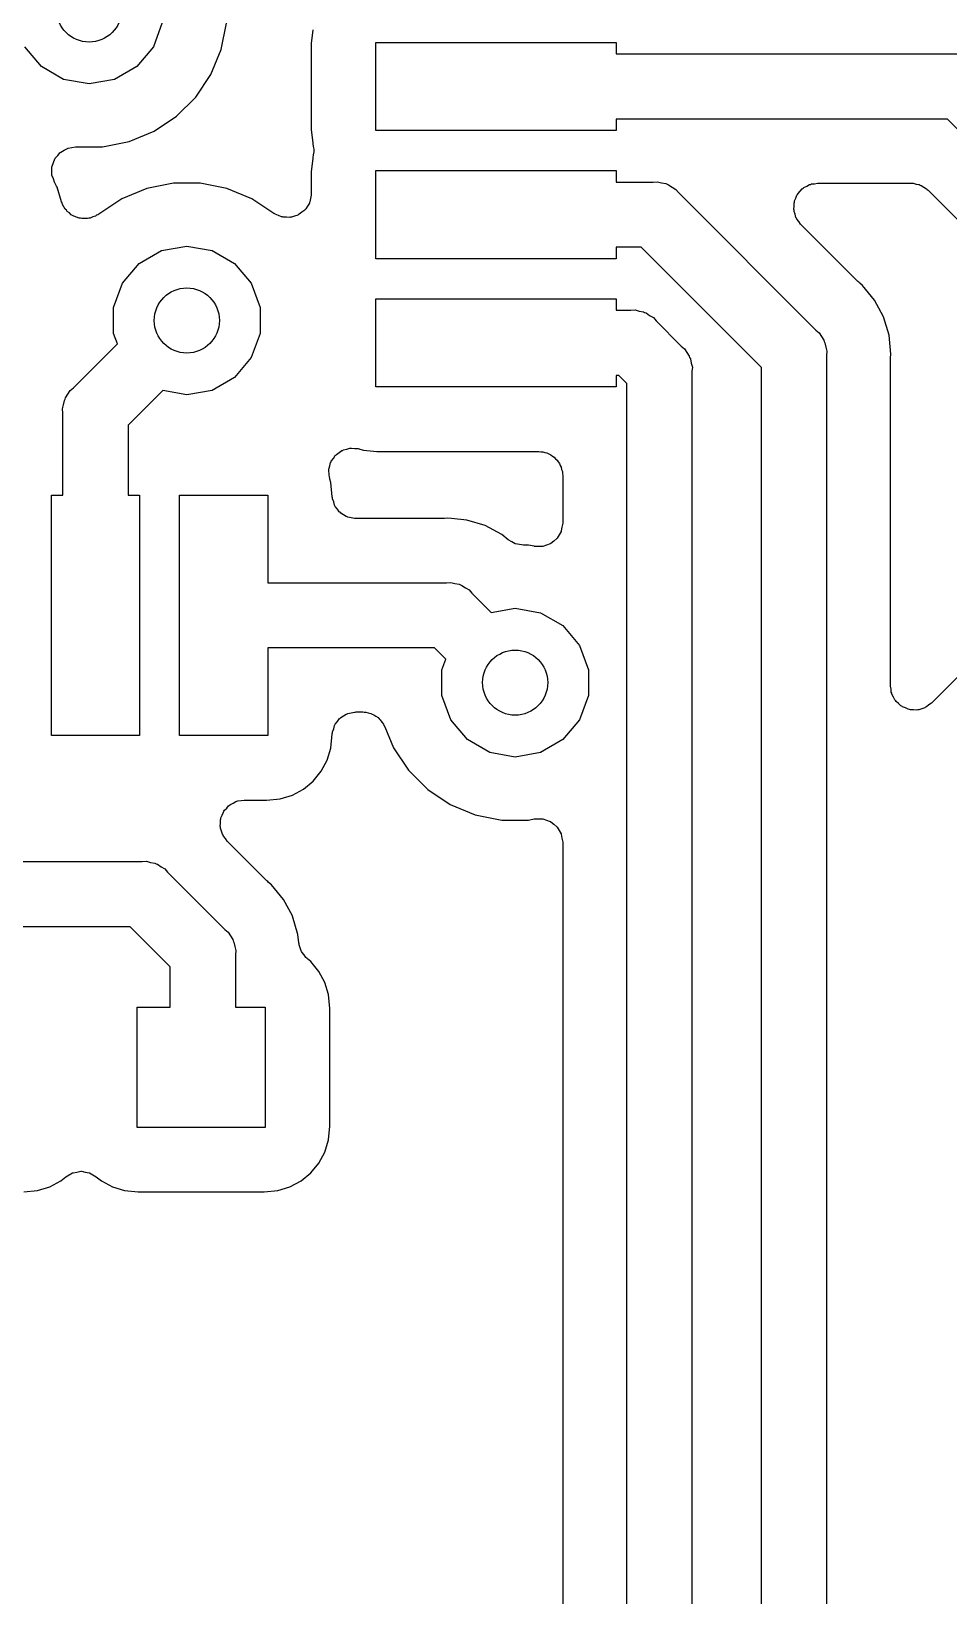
# Model space of a CAD drawing. Extents: x 91 to 190.2, y -113.9 to -59.9.
# Drawn here: x 140.86 to 146.59, y -102.14 to -92.38 of the extents above; entities that cross this region are included whole.
import ezdxf

# ---------------------------------------------------------------- set-up
doc = ezdxf.new("R2010")
doc.units = 0
doc.header["$MEASUREMENT"] = 0
doc.layers.add('BLACK', color=7, linetype='CONTINUOUS')

msp = doc.modelspace()

# ---------------------------------------------------------------- linework, layer by layer
at = {"layer": 'BLACK', "linetype": 'CONTINUOUS'}
for p, q in [((141.677, -92.3206), (141.622, -92.4721)), ((142.044, -92.49), (142.077, -92.3244)), ((142.616, -92.3666), (142.607, -92.4524)), ((140.922, -92.5956), (140.818, -92.4721)), ((141.622, -92.4721), (141.518, -92.5956)), ((141.98, -92.646), (142.044, -92.49)), ((142.607, -92.4524), (142.607, -92.9876)), ((143.01, -92.995), (143.01, -92.445)), ((143.01, -92.445), (144.51, -92.445)), ((144.51, -92.445), (144.51, -92.5168)), ((144.51, -92.5168), (146.655, -92.5168)), ((141.061, -92.6763), (140.922, -92.5956)), ((141.518, -92.5956), (141.379, -92.6763)), ((141.22, -92.7043), (141.061, -92.6763)), ((141.379, -92.6763), (141.22, -92.7043)), ((141.886, -92.7864), (141.98, -92.646)), ((141.766, -92.9058), (141.886, -92.7864)), ((141.626, -92.9996), (141.766, -92.9058)), ((146.579, -92.9232), (144.51, -92.9232)), ((144.51, -92.9232), (144.51, -92.995)), ((147.614, -93.9574), (146.579, -92.9232)), ((141.47, -93.0643), (141.626, -92.9996)), ((142.607, -92.9876), (142.616, -93.0734)), ((144.51, -92.995), (143.01, -92.995)), ((141.044, -93.1292), (141.064, -93.1181)), ((141.064, -93.1181), (141.085, -93.1062)), ((141.085, -93.1062), (141.087, -93.1058)), ((141.087, -93.1058), (141.089, -93.1046)), ((141.089, -93.1046), (141.113, -93.1013)), ((141.113, -93.1013), (141.136, -93.0972)), ((141.136, -93.0972), (141.304, -93.0972)), ((141.304, -93.0972), (141.47, -93.0643)), ((142.616, -93.0734), (142.617, -93.0765)), ((142.617, -93.0765), (142.619, -93.0943)), ((142.619, -93.0943), (142.623, -93.1118)), ((142.623, -93.1118), (142.622, -93.12)), ((142.622, -93.12), (142.623, -93.1282)), ((140.988, -93.2212), (140.989, -93.2188)), ((140.988, -93.2448), (140.988, -93.2212)), ((140.989, -93.2163), (140.998, -93.1944)), ((140.989, -93.2188), (140.989, -93.2163)), ((140.998, -93.1944), (141.006, -93.1722)), ((141.006, -93.1722), (141.008, -93.1703)), ((141.008, -93.1703), (141.009, -93.168)), ((141.009, -93.168), (141.025, -93.1504)), ((141.025, -93.1504), (141.04, -93.1323)), ((141.04, -93.1323), (141.042, -93.131)), ((141.042, -93.131), (141.044, -93.1292)), ((142.616, -93.1666), (142.607, -93.2524)), ((142.617, -93.1635), (142.616, -93.1666)), ((142.619, -93.1457), (142.617, -93.1635)), ((142.623, -93.1282), (142.619, -93.1457)), ((140.988, -93.2684), (140.988, -93.2448)), ((140.988, -93.2708), (140.988, -93.2684)), ((140.988, -93.2732), (140.988, -93.2708)), ((140.997, -93.2955), (140.988, -93.2732)), ((141.004, -93.3179), (140.997, -93.2955)), ((141.017, -93.3431), (141.004, -93.3179)), ((141.746, -93.3228), (141.58, -93.3557)), ((141.914, -93.3228), (141.746, -93.3228)), ((142.08, -93.3557), (141.914, -93.3228)), ((142.607, -93.2524), (142.607, -93.3878)), ((143.01, -93.795), (143.01, -93.245)), ((143.01, -93.245), (144.51, -93.245)), ((144.51, -93.245), (144.51, -93.3168)), ((144.51, -93.3168), (144.741, -93.3168)), ((144.741, -93.3168), (144.768, -93.3145)), ((144.768, -93.3145), (144.794, -93.3214)), ((144.794, -93.3214), (144.821, -93.3261)), ((145.749, -93.3266), (145.768, -93.3232)), ((145.768, -93.3232), (146.352, -93.3232)), ((146.352, -93.3232), (146.358, -93.3243)), ((141.02, -93.3481), (141.017, -93.3431)), ((141.048, -93.4391), (141.02, -93.3481)), ((141.424, -93.4204), (141.274, -93.5202)), ((141.58, -93.3557), (141.424, -93.4204)), ((142.236, -93.4204), (142.08, -93.3557)), ((142.374, -93.5125), (142.236, -93.4204)), ((142.602, -93.4182), (142.598, -93.4391)), ((142.607, -93.3976), (142.602, -93.4182)), ((142.607, -93.3878), (142.606, -93.3927)), ((142.606, -93.3927), (142.607, -93.3976)), ((144.821, -93.3261), (144.828, -93.3306)), ((144.828, -93.3306), (144.837, -93.333)), ((144.837, -93.333), (144.859, -93.3485)), ((144.859, -93.3485), (144.883, -93.3619)), ((144.883, -93.3619), (144.9, -93.3826)), ((144.9, -93.3826), (145.757, -94.24)), ((145.623, -93.4344), (145.632, -93.4166)), ((145.632, -93.4166), (145.638, -93.3982)), ((145.638, -93.3982), (145.643, -93.3931)), ((145.643, -93.3931), (145.646, -93.3872)), ((145.646, -93.3872), (145.659, -93.3733)), ((145.659, -93.3733), (145.672, -93.3583)), ((145.672, -93.3583), (145.678, -93.355)), ((145.678, -93.355), (145.682, -93.3503)), ((145.682, -93.3503), (145.7, -93.342)), ((145.7, -93.342), (145.717, -93.3322)), ((145.717, -93.3322), (145.724, -93.3311)), ((145.724, -93.3311), (145.73, -93.3283)), ((145.73, -93.3283), (145.749, -93.3266)), ((146.358, -93.3243), (146.365, -93.3238)), ((146.365, -93.3238), (146.384, -93.3288)), ((146.384, -93.3288), (146.403, -93.3322)), ((146.403, -93.3322), (146.409, -93.3355)), ((146.409, -93.3355), (146.415, -93.3373)), ((146.415, -93.3373), (146.431, -93.3485)), ((146.431, -93.3485), (146.448, -93.3583)), ((146.448, -93.3583), (146.452, -93.3633)), ((146.452, -93.3633), (146.458, -93.3671)), ((146.458, -93.3671), (147.311, -94.2204)), ((141.052, -93.4471), (141.048, -93.4391)), ((141.054, -93.4559), (141.052, -93.4471)), ((141.063, -93.4702), (141.054, -93.4559)), ((141.071, -93.4855), (141.063, -93.4702)), ((141.078, -93.4917), (141.071, -93.4855)), ((141.083, -93.4993), (141.078, -93.4917)), ((141.097, -93.5094), (141.083, -93.4993)), ((141.109, -93.5212), (141.097, -93.5094)), ((142.379, -93.5145), (142.374, -93.5125)), ((142.382, -93.5177), (142.379, -93.5145)), ((142.402, -93.525), (142.382, -93.5177)), ((142.532, -93.5177), (142.528, -93.5194)), ((142.549, -93.5041), (142.532, -93.5177)), ((142.566, -93.4916), (142.549, -93.5041)), ((142.568, -93.4874), (142.566, -93.4916)), ((142.572, -93.4842), (142.568, -93.4874)), ((142.583, -93.4659), (142.572, -93.4842)), ((142.595, -93.4482), (142.583, -93.4659)), ((142.596, -93.4434), (142.595, -93.4482)), ((142.598, -93.4391), (142.596, -93.4434)), ((145.619, -93.4863), (145.621, -93.4667)), ((145.621, -93.4926), (145.619, -93.4863)), ((145.621, -93.4472), (145.623, -93.441)), ((145.621, -93.4667), (145.621, -93.4472)), ((145.621, -93.4992), (145.621, -93.4926)), ((145.627, -93.5177), (145.621, -93.4992)), ((145.623, -93.441), (145.623, -93.4344)), ((145.632, -93.5366), (145.627, -93.5177)), ((141.117, -93.5247), (141.109, -93.5212)), ((141.125, -93.5301), (141.117, -93.5247)), ((141.141, -93.5349), (141.125, -93.5301)), ((141.157, -93.5416), (141.141, -93.5349)), ((141.166, -93.5421), (141.157, -93.5416)), ((141.175, -93.5446), (141.166, -93.5421)), ((141.192, -93.5435), (141.175, -93.5446)), ((141.209, -93.5444), (141.192, -93.5435)), ((141.218, -93.5418), (141.209, -93.5444)), ((141.227, -93.5412), (141.218, -93.5418)), ((141.243, -93.5343), (141.227, -93.5412)), ((141.259, -93.5293), (141.243, -93.5343)), ((141.266, -93.5239), (141.259, -93.5293)), ((141.274, -93.5202), (141.266, -93.5239)), ((142.422, -93.5335), (142.402, -93.525)), ((142.427, -93.5339), (142.422, -93.5335)), ((142.431, -93.5355), (142.427, -93.5339)), ((142.452, -93.5355), (142.431, -93.5355)), ((142.474, -93.5369), (142.452, -93.5355)), ((142.478, -93.5355), (142.474, -93.5369)), ((142.483, -93.5355), (142.478, -93.5355)), ((142.503, -93.5283), (142.483, -93.5355)), ((142.524, -93.5224), (142.503, -93.5283)), ((142.528, -93.5194), (142.524, -93.5224)), ((145.636, -93.542), (145.632, -93.5366)), ((145.638, -93.5482), (145.636, -93.542)), ((145.651, -93.5632), (145.638, -93.5482)), ((145.662, -93.5793), (145.651, -93.5632)), ((146.02, -93.9373), (145.662, -93.5793)), ((141.532, -93.8244), (141.671, -93.7437)), ((141.671, -93.7437), (141.83, -93.7157)), ((141.83, -93.7157), (141.989, -93.7437)), ((141.989, -93.7437), (142.128, -93.8244)), ((144.51, -93.795), (143.01, -93.795)), ((144.666, -93.7232), (144.51, -93.7232)), ((144.51, -93.7232), (144.51, -93.795)), ((145.417, -94.4742), (144.666, -93.7232)), ((141.428, -93.9479), (141.532, -93.8244)), ((142.128, -93.8244), (142.232, -93.9479)), ((141.373, -94.0994), (141.428, -93.9479)), ((142.232, -93.9479), (142.287, -94.0994)), ((146.026, -93.9416), (146.02, -93.9373)), ((146.031, -93.9472), (146.026, -93.9416)), ((146.049, -93.9614), (146.031, -93.9472)), ((146.124, -94.0533), (146.049, -93.9614)), ((141.373, -94.2606), (141.373, -94.0994)), ((142.287, -94.0994), (142.287, -94.2606)), ((143.01, -94.595), (143.01, -94.045)), ((143.01, -94.045), (144.51, -94.045)), ((144.51, -94.045), (144.51, -94.1168)), ((146.165, -94.1303), (146.124, -94.0533)), ((144.51, -94.1168), (144.601, -94.1168)), ((144.601, -94.1168), (144.628, -94.1145)), ((144.628, -94.1145), (144.654, -94.1214)), ((144.654, -94.1214), (144.681, -94.1261)), ((144.681, -94.1261), (144.688, -94.1306)), ((144.688, -94.1306), (144.697, -94.133)), ((144.697, -94.133), (144.719, -94.1485)), ((144.719, -94.1485), (144.743, -94.1619)), ((144.743, -94.1619), (144.76, -94.1826)), ((144.76, -94.1826), (144.917, -94.34)), ((146.18, -94.158), (146.165, -94.1303)), ((146.214, -94.2717), (146.18, -94.158)), ((141.397, -94.326), (141.373, -94.2606)), ((142.287, -94.2606), (142.232, -94.4121)), ((145.757, -94.24), (145.778, -94.2574)), ((145.778, -94.2574), (145.792, -94.2807)), ((145.792, -94.2807), (145.807, -94.3028)), ((146.226, -94.39), (146.214, -94.2717)), ((141.123, -94.6), (141.397, -94.326)), ((144.917, -94.34), (144.938, -94.3574)), ((144.938, -94.3574), (144.952, -94.3807)), ((144.952, -94.3807), (144.967, -94.4028)), ((145.807, -94.3028), (145.809, -94.3116)), ((145.809, -94.3116), (145.814, -94.3194)), ((145.814, -94.3194), (145.819, -94.346)), ((145.819, -94.346), (145.826, -94.372)), ((145.826, -94.372), (145.823, -94.3989)), ((146.224, -94.4123), (146.226, -94.39)), ((142.232, -94.4121), (142.128, -94.5356)), ((144.967, -94.4028), (144.969, -94.4116)), ((144.969, -94.4116), (144.974, -94.4194)), ((144.974, -94.4194), (144.979, -94.446)), ((144.979, -94.446), (144.986, -94.472)), ((144.986, -94.472), (144.983, -94.4989)), ((145.417, -104.901), (145.417, -94.4742)), ((145.823, -94.3989), (145.823, -104.826)), ((146.223, -94.427), (146.224, -94.4197)), ((146.223, -96.4616), (146.223, -94.427)), ((146.224, -94.4197), (146.224, -94.4123)), ((142.128, -94.5356), (141.989, -94.6163)), ((144.526, -94.5232), (144.51, -94.5232)), ((144.51, -94.5232), (144.51, -94.595)), ((144.577, -94.5742), (144.526, -94.5232)), ((144.577, -105.589), (144.577, -94.5742)), ((144.983, -94.4989), (144.983, -105.589)), ((141.061, -94.706), (141.066, -94.6794)), ((141.066, -94.6794), (141.071, -94.6716)), ((141.071, -94.6716), (141.073, -94.6628)), ((141.073, -94.6628), (141.088, -94.6407)), ((141.088, -94.6407), (141.102, -94.6174)), ((141.102, -94.6174), (141.123, -94.6)), ((141.68, -94.6177), (141.463, -94.8342)), ((141.83, -94.6443), (141.68, -94.6177)), ((141.989, -94.6163), (141.83, -94.6443)), ((144.51, -94.595), (143.01, -94.595)), ((141.054, -94.732), (141.061, -94.706)), ((141.057, -94.7589), (141.054, -94.732)), ((141.057, -95.27), (141.057, -94.7589)), ((141.463, -94.8342), (141.463, -95.27)), ((142.828, -94.9833), (142.848, -94.9772)), ((142.848, -94.9772), (142.853, -94.9774)), ((142.853, -94.9774), (142.858, -94.9763)), ((142.858, -94.9763), (142.879, -94.9789)), ((142.879, -94.9789), (142.9, -94.98)), ((142.9, -94.98), (142.905, -94.982)), ((142.905, -94.982), (142.91, -94.9826)), ((142.91, -94.9826), (142.932, -94.9892)), ((142.723, -95.0878), (142.728, -95.0672)), ((142.728, -95.0672), (142.731, -95.063)), ((142.731, -95.063), (142.732, -95.0583)), ((142.732, -95.0583), (142.745, -95.0413)), ((142.745, -95.0413), (142.757, -95.0236)), ((142.757, -95.0236), (142.761, -95.0206)), ((142.761, -95.0206), (142.764, -95.0166)), ((142.764, -95.0166), (142.781, -95.005)), ((142.781, -95.005), (142.798, -94.9923)), ((142.798, -94.9923), (142.803, -94.9909)), ((142.803, -94.9909), (142.807, -94.9881)), ((142.807, -94.9881), (142.828, -94.9833)), ((142.932, -94.9892), (143.017, -94.9977)), ((143.017, -94.9977), (144.027, -94.9977)), ((144.027, -94.9977), (144.04, -94.9999)), ((144.04, -94.9999), (144.053, -94.9999)), ((144.053, -94.9999), (144.065, -95.0044)), ((144.065, -95.0044), (144.078, -95.0067)), ((144.078, -95.0067), (144.089, -95.0133)), ((144.089, -95.0133), (144.102, -95.0178)), ((144.102, -95.0178), (144.112, -95.0262)), ((144.112, -95.0262), (144.123, -95.0328)), ((144.123, -95.0328), (144.132, -95.0428)), ((144.132, -95.0428), (144.142, -95.0512)), ((144.142, -95.0512), (144.148, -95.0626)), ((144.148, -95.0626), (144.157, -95.0727)), ((144.157, -95.0727), (144.161, -95.085)), ((142.716, -95.1179), (142.717, -95.1131)), ((142.719, -95.139), (142.716, -95.1179)), ((142.717, -95.1081), (142.723, -95.0878)), ((142.717, -95.1131), (142.717, -95.1081)), ((142.72, -95.1602), (142.719, -95.139)), ((142.722, -95.1647), (142.72, -95.1602)), ((142.723, -95.1696), (142.722, -95.1647)), ((142.729, -95.1916), (142.723, -95.1696)), ((144.161, -95.085), (144.168, -95.0964)), ((144.168, -95.0964), (144.17, -95.1093)), ((144.17, -95.1093), (144.175, -95.1216)), ((144.175, -95.1216), (144.175, -95.1347)), ((144.175, -95.1347), (144.177, -95.1477)), ((144.177, -95.1477), (144.177, -95.4423)), ((140.985, -96.77), (140.985, -95.27)), ((140.985, -95.27), (141.057, -95.27)), ((141.463, -95.27), (141.535, -95.27)), ((141.535, -95.27), (141.535, -96.77)), ((141.785, -96.77), (141.785, -95.27)), ((141.785, -95.27), (142.335, -95.27)), ((142.335, -95.27), (142.335, -95.8168)), ((142.738, -95.2815), (142.729, -95.1916)), ((142.74, -95.2871), (142.738, -95.2815)), ((142.74, -95.2928), (142.74, -95.2871)), ((142.747, -95.312), (142.74, -95.2928)), ((142.752, -95.3317), (142.747, -95.312)), ((142.755, -95.3364), (142.752, -95.3317)), ((142.757, -95.3418), (142.755, -95.3364)), ((142.771, -95.3574), (142.757, -95.3418)), ((142.782, -95.374), (142.771, -95.3574)), ((142.787, -95.3773), (142.782, -95.374)), ((142.791, -95.3817), (142.787, -95.3773)), ((142.809, -95.3919), (142.791, -95.3817)), ((142.825, -95.4034), (142.809, -95.3919)), ((142.831, -95.4049), (142.825, -95.4034)), ((142.836, -95.4078), (142.831, -95.4049)), ((142.856, -95.4113), (142.836, -95.4078)), ((142.876, -95.4164), (142.856, -95.4113)), ((142.882, -95.4158), (142.876, -95.4164)), ((142.887, -95.4168), (142.882, -95.4158)), ((143.423, -95.4168), (142.887, -95.4168)), ((143.43, -95.4155), (143.423, -95.4168)), ((143.438, -95.4161), (143.43, -95.4155)), ((143.46, -95.4139), (143.438, -95.4161)), ((143.482, -95.4161), (143.46, -95.4139)), ((143.578, -95.4255), (143.482, -95.4161)), ((143.692, -95.46), (143.578, -95.4255)), ((143.797, -95.516), (143.692, -95.46)), ((144.172, -95.4695), (144.168, -95.4936)), ((144.177, -95.4455), (144.172, -95.4695)), ((144.177, -95.4423), (144.177, -95.4439)), ((144.177, -95.4439), (144.177, -95.4455)), ((143.837, -95.5488), (143.797, -95.516)), ((143.859, -95.5611), (143.837, -95.5488)), ((143.88, -95.5738), (143.859, -95.5611)), ((144.121, -95.5565), (144.102, -95.5722)), ((144.14, -95.5412), (144.121, -95.5565)), ((144.142, -95.5387), (144.14, -95.5398)), ((144.14, -95.5398), (144.14, -95.5412)), ((144.154, -95.5175), (144.142, -95.5387)), ((144.167, -95.4966), (144.154, -95.5175)), ((144.168, -95.4936), (144.167, -95.495)), ((144.167, -95.495), (144.167, -95.4966)), ((143.881, -95.5739), (143.88, -95.5738)), ((143.882, -95.5743), (143.881, -95.5739)), ((143.907, -95.5784), (143.882, -95.5743)), ((143.932, -95.5828), (143.907, -95.5784)), ((143.964, -95.5828), (143.932, -95.5828)), ((143.998, -95.5894), (143.964, -95.5828)), ((143.999, -95.5894), (143.998, -95.5894)), ((144.001, -95.59), (143.999, -95.5894)), ((144.025, -95.59), (144.001, -95.59)), ((144.05, -95.5905), (144.025, -95.59)), ((144.051, -95.59), (144.05, -95.5905)), ((144.053, -95.59), (144.051, -95.59)), ((144.076, -95.5816), (144.053, -95.59)), ((144.099, -95.5738), (144.076, -95.5816)), ((144.1, -95.5727), (144.099, -95.5738)), ((144.102, -95.5722), (144.1, -95.5727)), ((142.335, -95.8168), (143.451, -95.8168)), ((143.451, -95.8168), (143.478, -95.8145)), ((143.478, -95.8145), (143.504, -95.8214)), ((143.504, -95.8214), (143.531, -95.8261)), ((143.531, -95.8261), (143.538, -95.8306)), ((143.538, -95.8306), (143.547, -95.833)), ((143.547, -95.833), (143.569, -95.8485)), ((143.569, -95.8485), (143.593, -95.8619)), ((143.593, -95.8619), (143.61, -95.8826)), ((143.61, -95.8826), (143.73, -96.0023)), ((143.73, -96.0023), (143.88, -95.9757)), ((143.88, -95.9757), (144.039, -96.0037)), ((144.039, -96.0037), (144.178, -96.0844)), ((147.027, -96.0196), (146.479, -96.5677)), ((144.178, -96.0844), (144.282, -96.2079)), ((143.376, -96.2232), (142.335, -96.2232)), ((142.335, -96.2232), (142.335, -96.77)), ((143.447, -96.294), (143.376, -96.2232)), ((144.282, -96.2079), (144.337, -96.3594)), ((143.423, -96.3594), (143.447, -96.294)), ((143.423, -96.5206), (143.423, -96.3594)), ((144.337, -96.3594), (144.337, -96.5206)), ((143.478, -96.6721), (143.423, -96.5206)), ((144.337, -96.5206), (144.282, -96.6721)), ((146.227, -96.4809), (146.223, -96.4616)), ((146.228, -96.5004), (146.227, -96.4809)), ((146.231, -96.5064), (146.228, -96.5004)), ((146.232, -96.5129), (146.231, -96.5064)), ((146.242, -96.5299), (146.232, -96.5129)), ((146.25, -96.5477), (146.242, -96.5299)), ((142.809, -96.6481), (142.825, -96.6366)), ((142.825, -96.6366), (142.831, -96.6351)), ((142.831, -96.6351), (142.836, -96.6322)), ((142.836, -96.6322), (142.856, -96.6287)), ((142.856, -96.6287), (142.876, -96.6236)), ((142.876, -96.6236), (142.882, -96.6242)), ((142.882, -96.6242), (142.887, -96.6232)), ((142.887, -96.6232), (142.928, -96.6232)), ((142.928, -96.6232), (142.938, -96.6249)), ((142.938, -96.6249), (142.947, -96.6245)), ((142.947, -96.6245), (142.963, -96.6294)), ((142.963, -96.6294), (142.979, -96.6322)), ((142.979, -96.6322), (142.988, -96.6372)), ((142.988, -96.6372), (142.997, -96.6401)), ((142.997, -96.6401), (143.01, -96.6501)), ((146.255, -96.5523), (146.25, -96.5477)), ((146.258, -96.558), (146.255, -96.5523)), ((146.273, -96.5706), (146.258, -96.558)), ((146.287, -96.5845), (146.273, -96.5706)), ((146.293, -96.5873), (146.287, -96.5845)), ((146.298, -96.5915), (146.293, -96.5873)), ((146.317, -96.5982), (146.298, -96.5915)), ((146.334, -96.6065), (146.317, -96.5982)), ((146.341, -96.6071), (146.334, -96.6065)), ((146.347, -96.6093), (146.341, -96.6071)), ((146.367, -96.6093), (146.347, -96.6093)), ((146.386, -96.611), (146.367, -96.6093)), ((146.393, -96.6093), (146.386, -96.611)), ((146.399, -96.6093), (146.393, -96.6093)), ((146.418, -96.6026), (146.399, -96.6093)), ((146.437, -96.5976), (146.418, -96.6026)), ((146.442, -96.5938), (146.437, -96.5976)), ((146.448, -96.5915), (146.442, -96.5938)), ((146.463, -96.5789), (146.448, -96.5915)), ((146.479, -96.5677), (146.463, -96.5789)), ((142.74, -96.7472), (142.747, -96.728)), ((142.747, -96.728), (142.752, -96.7083)), ((142.752, -96.7083), (142.755, -96.7036)), ((142.755, -96.7036), (142.757, -96.6982)), ((142.757, -96.6982), (142.771, -96.6826)), ((142.771, -96.6826), (142.782, -96.666)), ((142.782, -96.666), (142.787, -96.6627)), ((142.787, -96.6627), (142.791, -96.6583)), ((142.791, -96.6583), (142.809, -96.6481)), ((143.01, -96.6501), (143.024, -96.6583)), ((143.024, -96.6583), (143.031, -96.6659)), ((143.031, -96.6659), (143.038, -96.6719)), ((143.038, -96.6719), (143.047, -96.6857)), ((143.047, -96.6857), (143.058, -96.6982)), ((143.058, -96.6982), (143.061, -96.7075)), ((143.061, -96.7075), (143.066, -96.7158)), ((143.066, -96.7158), (143.12, -96.846)), ((143.582, -96.7956), (143.478, -96.6721)), ((144.282, -96.6721), (144.178, -96.7956)), ((141.535, -96.77), (140.985, -96.77)), ((142.335, -96.77), (141.785, -96.77)), ((142.729, -96.8484), (142.738, -96.7585)), ((142.738, -96.7585), (142.74, -96.7529)), ((142.74, -96.7529), (142.74, -96.7472)), ((143.721, -96.8763), (143.582, -96.7956)), ((144.178, -96.7956), (144.039, -96.8763)), ((142.669, -96.9933), (142.706, -96.9238)), ((142.706, -96.9238), (142.729, -96.8484)), ((143.12, -96.846), (143.214, -96.9864)), ((143.88, -96.9043), (143.721, -96.8763)), ((144.039, -96.8763), (143.88, -96.9043)), ((142.619, -97.0542), (142.669, -96.9933)), ((143.214, -96.9864), (143.334, -97.1058)), ((142.489, -97.1413), (142.558, -97.1042)), ((142.558, -97.1042), (142.619, -97.0542)), ((143.334, -97.1058), (143.474, -97.1996)), ((142.065, -97.2366), (142.079, -97.2228)), ((142.079, -97.2228), (142.091, -97.2078)), ((142.091, -97.2078), (142.097, -97.2045)), ((142.097, -97.2045), (142.102, -97.1998)), ((142.102, -97.1998), (142.12, -97.1915)), ((142.12, -97.1915), (142.137, -97.1817)), ((142.137, -97.1817), (142.143, -97.1806)), ((142.143, -97.1806), (142.149, -97.1778)), ((142.149, -97.1778), (142.169, -97.1761)), ((142.169, -97.1761), (142.188, -97.1727)), ((142.188, -97.1727), (142.328, -97.1727)), ((142.328, -97.1727), (142.413, -97.1642)), ((142.413, -97.1642), (142.489, -97.1413)), ((143.474, -97.1996), (143.63, -97.2643)), ((142.038, -97.3357), (142.04, -97.3162)), ((142.04, -97.2966), (142.042, -97.2904)), ((142.04, -97.3162), (142.04, -97.2966)), ((142.042, -97.2904), (142.043, -97.2838)), ((142.043, -97.2838), (142.051, -97.2661)), ((142.051, -97.2661), (142.058, -97.2477)), ((142.058, -97.2477), (142.062, -97.2426)), ((142.062, -97.2426), (142.065, -97.2366)), ((143.63, -97.2643), (143.796, -97.2972)), ((143.796, -97.2972), (143.964, -97.2972)), ((143.964, -97.2972), (143.998, -97.2906)), ((143.998, -97.2906), (143.999, -97.2906)), ((143.999, -97.2906), (144.001, -97.29)), ((144.001, -97.29), (144.025, -97.29)), ((144.025, -97.29), (144.05, -97.2895)), ((144.05, -97.2895), (144.051, -97.29)), ((144.051, -97.29), (144.053, -97.29)), ((144.053, -97.29), (144.076, -97.2984)), ((144.076, -97.2984), (144.099, -97.3062)), ((144.099, -97.3062), (144.1, -97.3073)), ((144.1, -97.3073), (144.102, -97.3078)), ((144.102, -97.3078), (144.121, -97.3235)), ((144.121, -97.3235), (144.14, -97.3388)), ((142.04, -97.3421), (142.038, -97.3357)), ((142.04, -97.3487), (142.04, -97.3421)), ((142.047, -97.3671), (142.04, -97.3487)), ((142.052, -97.3861), (142.047, -97.3671)), ((142.056, -97.3915), (142.052, -97.3861)), ((142.058, -97.3977), (142.056, -97.3915)), ((142.071, -97.4127), (142.058, -97.3977)), ((142.082, -97.4287), (142.071, -97.4127)), ((144.14, -97.3388), (144.14, -97.3402)), ((144.14, -97.3402), (144.142, -97.3413)), ((144.142, -97.3413), (144.154, -97.3625)), ((144.154, -97.3625), (144.167, -97.3834)), ((144.167, -97.3834), (144.167, -97.385)), ((144.167, -97.385), (144.168, -97.3864)), ((144.168, -97.3864), (144.172, -97.4105)), ((144.172, -97.4105), (144.177, -97.4345)), ((142.33, -97.6773), (142.082, -97.4287)), ((144.177, -97.4345), (144.177, -97.4361)), ((144.177, -97.4361), (144.177, -97.4377)), ((144.177, -97.4377), (144.177, -105.329)), ((139.534, -97.5568), (141.551, -97.5568)), ((141.551, -97.5568), (141.578, -97.5545)), ((141.578, -97.5545), (141.604, -97.5614)), ((141.604, -97.5614), (141.631, -97.5661)), ((141.631, -97.5661), (141.638, -97.5706)), ((141.638, -97.5706), (141.647, -97.573)), ((141.647, -97.573), (141.669, -97.5885)), ((141.669, -97.5885), (141.693, -97.6019)), ((141.693, -97.6019), (141.71, -97.6226)), ((141.71, -97.6226), (142.067, -97.98)), ((142.336, -97.6816), (142.33, -97.6773)), ((142.341, -97.6872), (142.336, -97.6816)), ((142.359, -97.7014), (142.341, -97.6872)), ((142.434, -97.7933), (142.359, -97.7014)), ((142.489, -97.8955), (142.434, -97.7933)), ((142.49, -97.898), (142.489, -97.8955)), ((142.489, -97.8955), (142.489, -97.8955)), ((142.524, -98.0117), (142.49, -97.898)), ((141.476, -97.9632), (139.459, -97.9632)), ((141.727, -98.2142), (141.476, -97.9632)), ((142.067, -97.98), (142.088, -97.9974)), ((142.088, -97.9974), (142.102, -98.0207)), ((142.102, -98.0207), (142.117, -98.0428)), ((142.117, -98.0428), (142.119, -98.0516)), ((142.119, -98.0516), (142.124, -98.0594)), ((142.124, -98.0594), (142.129, -98.086)), ((142.129, -98.086), (142.136, -98.112)), ((142.529, -98.0626), (142.524, -98.0117)), ((142.531, -98.069), (142.529, -98.0626)), ((142.531, -98.0756), (142.531, -98.069)), ((142.538, -98.0939), (142.531, -98.0756)), ((142.544, -98.1128), (142.538, -98.0939)), ((142.136, -98.112), (142.133, -98.1389)), ((142.133, -98.1389), (142.133, -98.465)), ((142.547, -98.1182), (142.544, -98.1128)), ((142.55, -98.1243), (142.547, -98.1182)), ((142.562, -98.1392), (142.55, -98.1243)), ((142.574, -98.1551), (142.562, -98.1392)), ((142.579, -98.1589), (142.574, -98.1551)), ((142.584, -98.1639), (142.579, -98.1589)), ((142.604, -98.1808), (142.584, -98.1639)), ((142.654, -98.2417), (142.604, -98.1808)), ((141.727, -98.465), (141.727, -98.2142)), ((142.691, -98.3112), (142.654, -98.2417)), ((142.714, -98.3866), (142.691, -98.3112)), ((142.723, -98.4724), (142.714, -98.3866)), ((141.52, -99.215), (141.52, -98.465)), ((141.52, -98.465), (141.727, -98.465)), ((142.133, -98.465), (142.32, -98.465)), ((142.32, -98.465), (142.32, -99.215)), ((142.723, -99.2076), (142.723, -98.4724)), ((142.32, -99.215), (141.52, -99.215)), ((142.714, -99.2934), (142.723, -99.2076)), ((142.654, -99.4383), (142.691, -99.3688)), ((142.691, -99.3688), (142.714, -99.2934)), ((142.604, -99.4992), (142.654, -99.4383)), ((140.974, -99.5863), (141.043, -99.5492)), ((141.043, -99.5492), (141.075, -99.5233)), ((141.075, -99.5233), (141.096, -99.5113)), ((141.096, -99.5113), (141.117, -99.4989)), ((141.117, -99.4989), (141.119, -99.4986)), ((141.119, -99.4986), (141.12, -99.4978)), ((141.12, -99.4978), (141.144, -99.4938)), ((141.144, -99.4938), (141.168, -99.4893)), ((141.168, -99.4893), (141.17, -99.4895)), ((141.17, -99.4895), (141.172, -99.4893)), ((141.172, -99.4893), (141.196, -99.4938)), ((141.196, -99.4938), (141.22, -99.4978)), ((141.22, -99.4978), (141.221, -99.4986)), ((141.221, -99.4986), (141.223, -99.4989)), ((141.223, -99.4989), (141.244, -99.5113)), ((141.244, -99.5113), (141.265, -99.5233)), ((141.265, -99.5233), (141.297, -99.5492)), ((141.297, -99.5492), (141.366, -99.5863)), ((142.474, -99.5863), (142.543, -99.5492)), ((142.543, -99.5492), (142.604, -99.4992)), ((140.813, -99.6177), (140.898, -99.6092)), ((140.898, -99.6092), (140.974, -99.5863)), ((141.366, -99.5863), (141.442, -99.6092)), ((141.442, -99.6092), (141.527, -99.6177)), ((141.527, -99.6177), (142.313, -99.6177)), ((142.313, -99.6177), (142.398, -99.6092)), ((142.398, -99.6092), (142.474, -99.5863))]:
    msp.add_line(p, q, dxfattribs=at)
at = {"layer": 'BLACK'}
for centre in [(141.22, -92.24), (141.83, -94.18), (143.88, -96.44)]:
    msp.add_circle(centre, 0.2032, dxfattribs=at)

doc.saveas('drawing.dxf')
